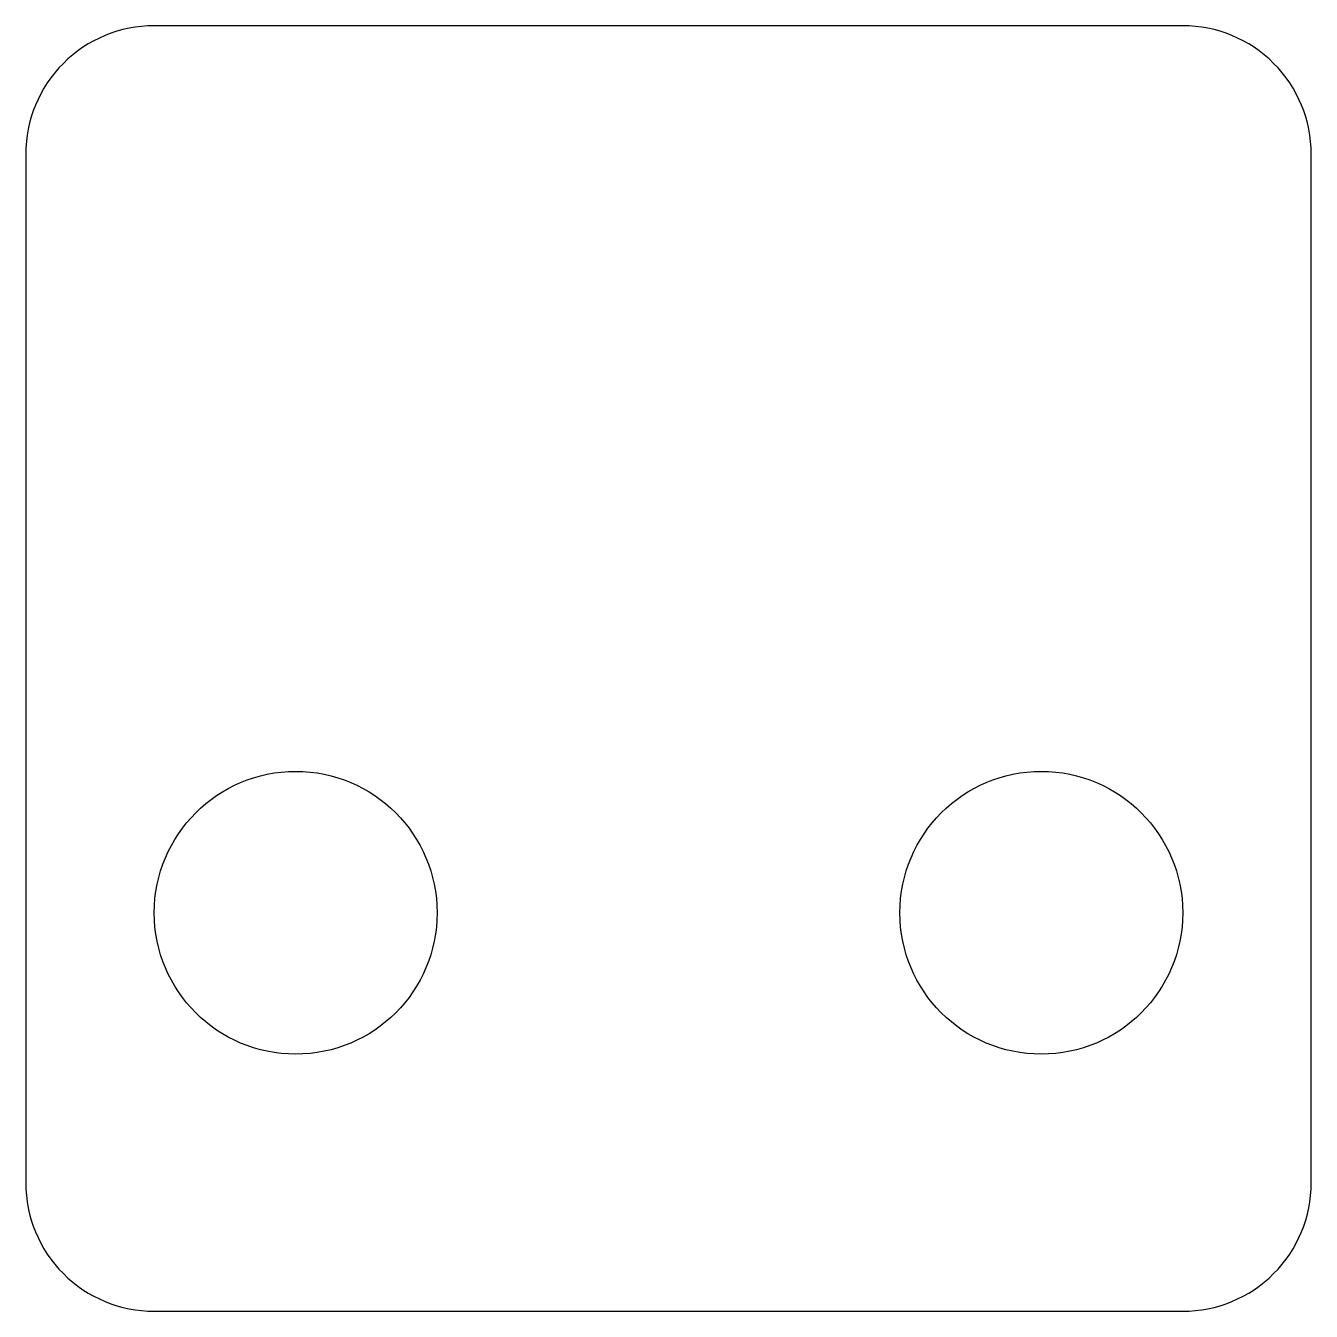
# Model space of a CAD drawing. Extents: x 0 to 50, y 0 to 50.
import ezdxf

# ---------------------------------------------------------------- set-up
doc = ezdxf.new("R2010")
doc.units = 0
doc.layers.get('0').update_dxf_attribs({"linetype": 'CONTINUOUS'})

msp = doc.modelspace()

# ---------------------------------------------------------------- linework, layer by layer
msp.add_lwpolyline([(5, 0), (45, 0, 0.414214), (50, 5), (50, 45, 0.414214), (45, 50), (5, 50, 0.414214), (0, 45), (0, 5, 0.414214)], format="xyb", close=True)
for centre in [(10.5, 15.5), (39.5, 15.5)]:
    msp.add_circle(centre, 5.5)

doc.saveas('drawing.dxf')
